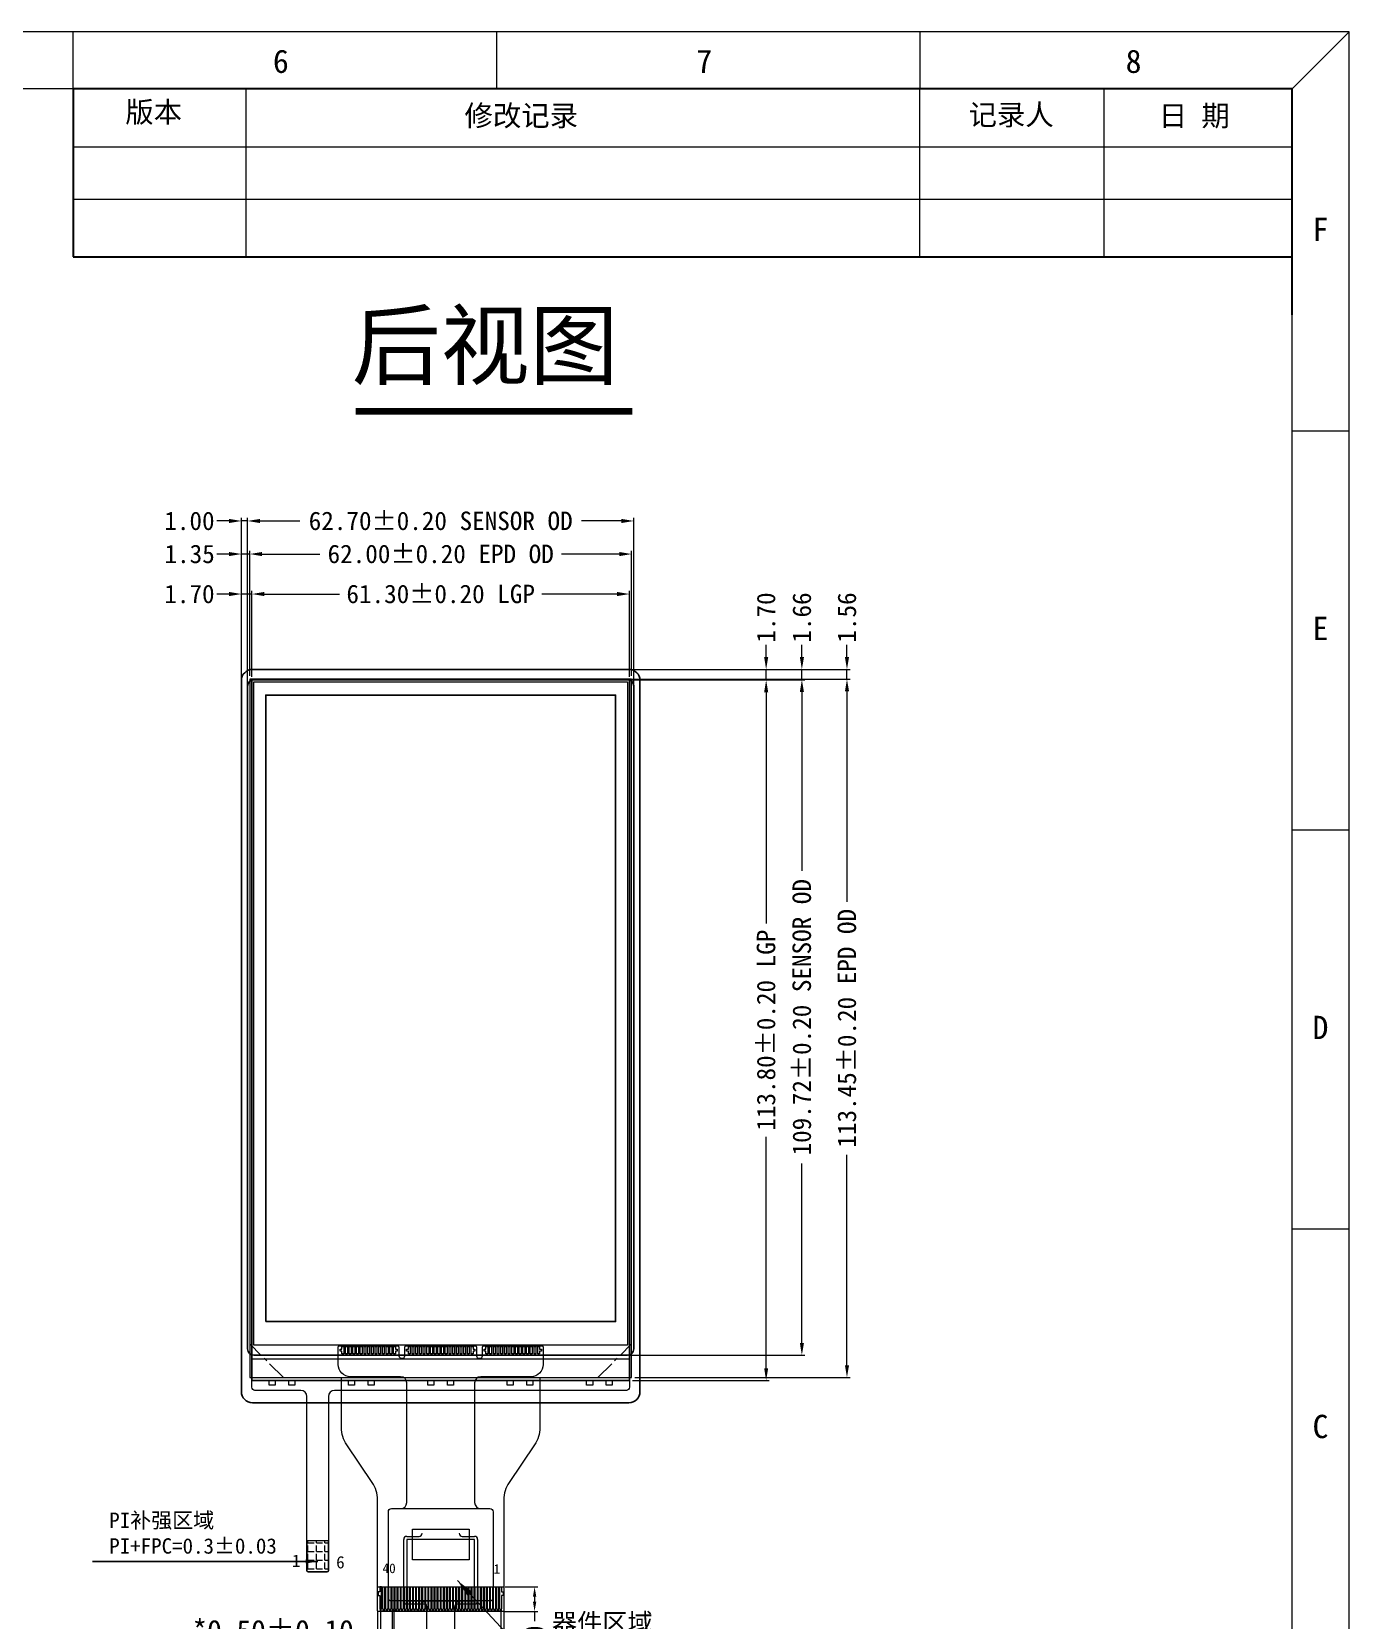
# Model space of a CAD drawing. Header units: millimetres. Extents: x -446 to 696, y -2213 to -1783.
# Drawn here: x 481.7 to 695.6, y -2040.8 to -1782.8 of the extents above; entities that cross this region are included whole.
import ezdxf
from ezdxf.enums import TextEntityAlignment as Align

# ---------------------------------------------------------------- set-up
doc = ezdxf.new("R2010")
doc.units = ezdxf.units.MM
doc.header["$LTSCALE"] = 0.1
doc.linetypes.add('CENTER', pattern=[50.8, 31.75, -6.35, 6.35, -6.35])
doc.layers.get('Defpoints').update_dxf_attribs({"lineweight": 0})
for name, color, linetype, lineweight in [('1', 7, 'Continuous', 9), ('DIM', 3, 'Continuous', 0), ('FPC', 11, 'Continuous', 0), ('LCD-TFT', 7, 'Continuous', 0), ('OCA', 206, 'Continuous', 5), ('Sundenal', 4, 'Continuous', 20), ('TP FPC', 33, 'Continuous', 9), ('文字', 2, 'Continuous', 20)]:
    doc.layers.add(name, color=color, linetype=linetype, lineweight=lineweight)
for name, color, linetype in [('COVERLENS', 6, 'Continuous'), ('LGP', 4, 'Continuous'), ('SENSOR', 3, 'Continuous')]:
    doc.layers.add(name, color=color, linetype=linetype)
doc.styles.add('ROMANS', font='', dxfattribs={"height": 3})
doc.styles.get("Standard").update_dxf_attribs({"font": '', "height": 3.5})
doc.styles.add('宋体', font='')
doc.styles.get('ROMANS').set_extended_font_data('SimSun')
doc.styles.get('Standard').set_extended_font_data('SimSun')
doc.styles.get('宋体').set_extended_font_data('SimSun')
doc.dimstyles.new('ISO-25', dxfattribs={"dimtxt": 3, "dimasz": 1.5, "dimexe": 0.5, "dimexo": 0.2, "dimgap": 0.2, "dimtad": 0, "dimzin": 9, "dimdsep": 46, "dimtxsty": 'ROMANS', "dimcen": 1, "dimclrd": 4, "dimclre": 4, "dimclrt": 4, "dimazin": 0, "dimtfac": 1, "dimtmove": 0, "dimatfit": 3, "dimfxl": 1, "dimtzin": 0, "dimarcsym": 0})
doc.dimstyles.new('ISO-25$0', dxfattribs={"dimtxt": 3, "dimasz": 1.5, "dimexe": 0.5, "dimexo": 0.2, "dimgap": 0.2, "dimtad": 0, "dimzin": 1, "dimdsep": 46, "dimtxsty": 'ROMANS', "dimcen": 1, "dimclrd": 4, "dimclre": 4, "dimclrt": 4, "dimazin": 0, "dimtp": 1.2, "dimtm": 1.2, "dimtfac": 1, "dimtmove": 0, "dimatfit": 3, "dimfxl": 1, "dimtolj": 1, "dimtzin": 0, "dimlwd": 9, "dimlwe": 15, "dimarcsym": 0})
doc.dimstyles.new('Sundenal', dxfattribs={"dimtxt": 3.5, "dimasz": 2, "dimexe": 1.5, "dimexo": 0.5, "dimtad": 1, "dimdsep": 46, "dimtxsty": '宋体', "dimcen": 2.5, "dimadec": 0, "dimazin": 0, "dimtm": 1e-09, "dimtfac": 1, "dimtmove": 0, "dimatfit": 3, "dimfxl": 1, "dimarcsym": 0})

# ---------------------------------------------------------------- blocks, each defined once
blk = doc.blocks.new('*D45')
at = {"layer": 'Defpoints', "color": 0}
for p in [(817.89, -2242.63), (838.39, -2242.63), (838.39, -2260.57)]:
    blk.add_point(p, dxfattribs=at)
at = {"layer": 'DIM', "color": 4, "lineweight": -2}
for p, q in [((817.89, -2242.83), (817.89, -2261.07)), ((838.39, -2242.83), (838.39, -2261.07)), ((817.89, -2260.57), (816.29, -2260.57)), ((836.79, -2260.57), (819.49, -2260.57))]:
    blk.add_line(p, q, dxfattribs=at)
at = {"layer": 'DIM', "color": 4}
for points in [[(819.49, -2260.3), (819.49, -2260.84), (817.89, -2260.57)], [(836.79, -2260.3), (836.79, -2260.84), (838.39, -2260.57)]]:
    blk.add_solid(points, dxfattribs=at)
at = {"layer": 'DIM', "color": 4, "lineweight": 0, "insert": (801.29, -2260.57), "char_height": 3.5, "attachment_point": 5, "style": 'ROMANS'}
blk.add_mtext('*20.50%%P0.10', dxfattribs=at)
blk = doc.blocks.new('*D46')
at = {"layer": 'Defpoints', "color": 0}
for p in [(820.24, -2242.33), (820.54, -2242.33), (820.54, -2250.84)]:
    blk.add_point(p, dxfattribs=at)
at = {"layer": 'DIM', "color": 4, "lineweight": -2}
for p, q in [((820.24, -2242.53), (820.24, -2251.34)), ((820.54, -2242.53), (820.54, -2251.34)), ((818.64, -2250.84), (817.04, -2250.84)), ((820.54, -2250.84), (820.24, -2250.84)), ((822.14, -2250.84), (823.74, -2250.84))]:
    blk.add_line(p, q, dxfattribs=at)
at = {"layer": 'DIM', "color": 4}
for points in [[(818.64, -2250.58), (818.64, -2251.11), (820.24, -2250.84)], [(822.14, -2250.58), (822.14, -2251.11), (820.54, -2250.84)]]:
    blk.add_solid(points, dxfattribs=at)
at = {"layer": 'DIM', "color": 4, "lineweight": 0, "insert": (802, -2250.84), "char_height": 3.5, "attachment_point": 5, "style": 'ROMANS'}
blk.add_mtext('W=0.30%%P0.03', dxfattribs=at)
blk = doc.blocks.new('*D47')
at = {"layer": 'Defpoints', "color": 0}
for p in [(817.89, -2242.63), (818.39, -2242.73), (817.89, -2245.98)]:
    blk.add_point(p, dxfattribs=at)
at = {"layer": 'DIM', "color": 4, "lineweight": -2}
for p, q in [((817.89, -2242.83), (817.89, -2246.48)), ((818.39, -2242.93), (818.39, -2246.48)), ((816.29, -2245.98), (814.69, -2245.98)), ((818.39, -2245.98), (817.89, -2245.98)), ((819.99, -2245.98), (821.59, -2245.98))]:
    blk.add_line(p, q, dxfattribs=at)
at = {"layer": 'DIM', "color": 4}
for points in [[(816.29, -2245.72), (816.29, -2246.25), (817.89, -2245.98)], [(819.99, -2245.72), (819.99, -2246.25), (818.39, -2245.98)]]:
    blk.add_solid(points, dxfattribs=at)
at = {"layer": 'DIM', "color": 4, "lineweight": 0, "insert": (800.94, -2245.98), "char_height": 3.5, "attachment_point": 5, "style": 'ROMANS'}
blk.add_mtext('*0.50%%P0.10', dxfattribs=at)
blk = doc.blocks.new('*D48')
at = {"layer": 'Defpoints', "color": 0}
for p in [(818.39, -2242.73), (837.89, -2242.73), (837.89, -2255.82)]:
    blk.add_point(p, dxfattribs=at)
at = {"layer": 'DIM', "color": 4, "lineweight": -2}
for p, q in [((818.39, -2242.93), (818.39, -2256.32)), ((837.89, -2242.93), (837.89, -2256.32)), ((818.39, -2255.82), (816.79, -2255.82)), ((836.29, -2255.82), (819.99, -2255.82))]:
    blk.add_line(p, q, dxfattribs=at)
at = {"layer": 'DIM', "color": 4}
for points in [[(819.99, -2255.56), (819.99, -2256.09), (818.39, -2255.82)], [(836.29, -2255.56), (836.29, -2256.09), (837.89, -2255.82)]]:
    blk.add_solid(points, dxfattribs=at)
at = {"layer": 'DIM', "color": 4, "lineweight": 0, "insert": (790.53, -2255.82), "char_height": 3.5, "attachment_point": 5, "style": 'ROMANS'}
blk.add_mtext('P0.50*39=*19.50%%P0.05', dxfattribs=at)
blk = doc.blocks.new('*D49')
at = {"layer": 'Defpoints', "color": 0}
for p in [(838.39, -2238.83), (838.19, -2242.83), (843.39, -2242.83)]:
    blk.add_point(p, dxfattribs=at)
at = {"layer": 'DIM', "color": 4, "lineweight": -2}
for p, q in [((838.59, -2238.83), (843.89, -2238.83)), ((843.39, -2240.43), (843.39, -2241.23)), ((838.39, -2242.83), (843.89, -2242.83)), ((843.39, -2242.83), (843.39, -2244.43))]:
    blk.add_line(p, q, dxfattribs=at)
at = {"layer": 'DIM', "color": 4}
for points in [[(843.12, -2240.43), (843.66, -2240.43), (843.39, -2238.83)], [(843.12, -2241.23), (843.66, -2241.23), (843.39, -2242.83)]]:
    blk.add_solid(points, dxfattribs=at)
at = {"layer": 'DIM', "color": 4, "lineweight": 0, "insert": (843.39, -2258.18), "char_height": 3.5, "attachment_point": 5, "rotation": 90, "style": 'ROMANS'}
blk.add_mtext('*4.00%%P0.30', dxfattribs=at)
blk = doc.blocks.new('*D57')
at = {"layer": 'Defpoints', "color": 0}
for p in [(579.12, -1867.62), (517.12, -1887.93), (579.12, -1887.93)]:
    blk.add_point(p, dxfattribs=at)
at = {"layer": 'DIM', "color": 4, "lineweight": 15}
for p, q in [((517.12, -1887.43), (517.12, -1867.12)), ((579.12, -1887.43), (579.12, -1867.12))]:
    blk.add_line(p, q, dxfattribs=at)
at = {"layer": 'DIM', "color": 4, "lineweight": 9}
for p, q in [((519.12, -1867.62), (528.49, -1867.62)), ((577.12, -1867.62), (567.75, -1867.62))]:
    blk.add_line(p, q, dxfattribs=at)
at = {"layer": 'DIM', "color": 4}
for points in [[(519.12, -1867.29), (519.12, -1867.96), (517.12, -1867.62)], [(577.12, -1867.29), (577.12, -1867.96), (579.12, -1867.62)]]:
    blk.add_solid(points, dxfattribs=at)
at = {"layer": 'DIM', "color": 4, "insert": (548.12, -1867.62), "char_height": 3, "attachment_point": 5, "style": 'ROMANS'}
blk.add_mtext('\\A1;62.00±0.20{\\C256; }EPD OD', dxfattribs=at)
blk = doc.blocks.new('*D58')
at = {"layer": 'Defpoints', "color": 0}
for p in [(579.47, -1862.25), (516.77, -1889.65), (579.47, -1889.18)]:
    blk.add_point(p, dxfattribs=at)
at = {"layer": 'DIM', "color": 4, "lineweight": 15}
for p, q in [((516.77, -1889.15), (516.77, -1861.75)), ((579.47, -1888.68), (579.47, -1861.75))]:
    blk.add_line(p, q, dxfattribs=at)
at = {"layer": 'DIM', "color": 4, "lineweight": 9}
for p, q in [((518.77, -1862.25), (525.27, -1862.25)), ((577.47, -1862.25), (570.97, -1862.25))]:
    blk.add_line(p, q, dxfattribs=at)
at = {"layer": 'DIM', "color": 4}
for points in [[(518.77, -1861.92), (518.77, -1862.59), (516.77, -1862.25)], [(577.47, -1861.92), (577.47, -1862.59), (579.47, -1862.25)]]:
    blk.add_solid(points, dxfattribs=at)
at = {"layer": 'DIM', "color": 4, "insert": (548.12, -1862.25), "char_height": 3, "attachment_point": 5, "style": 'ROMANS'}
blk.add_mtext('\\A1;62.70±0.20{\\C256; }SENSOR OD', dxfattribs=at)
blk = doc.blocks.new('*D59')
at = {"layer": 'Defpoints', "color": 0}
for p in [(578.77, -1874.12), (517.47, -1888.07), (578.77, -1888.07)]:
    blk.add_point(p, dxfattribs=at)
at = {"layer": 'DIM', "color": 4, "lineweight": 15}
for p, q in [((517.47, -1887.57), (517.47, -1873.62)), ((578.77, -1887.57), (578.77, -1873.62))]:
    blk.add_line(p, q, dxfattribs=at)
at = {"layer": 'DIM', "color": 4, "lineweight": 9}
for p, q in [((519.47, -1874.12), (531.71, -1874.12)), ((576.77, -1874.12), (564.52, -1874.12))]:
    blk.add_line(p, q, dxfattribs=at)
at = {"layer": 'DIM', "color": 4}
for points in [[(519.47, -1873.78), (519.47, -1874.45), (517.47, -1874.12)], [(576.77, -1873.78), (576.77, -1874.45), (578.77, -1874.12)]]:
    blk.add_solid(points, dxfattribs=at)
at = {"layer": 'DIM', "color": 4, "insert": (548.12, -1874.12), "char_height": 3, "attachment_point": 5, "style": 'ROMANS'}
blk.add_mtext('\\A1;61.30±0.20 LGP', dxfattribs=at)
blk = doc.blocks.new('*D60')
at = {"layer": 'Defpoints', "color": 0}
for p in [(578.77, -1888.07), (578.77, -2001.86), (600.96, -2001.86)]:
    blk.add_point(p, dxfattribs=at)
at = {"layer": 'DIM', "color": 4, "lineweight": 15}
for p, q in [((579.27, -1888.07), (601.46, -1888.07)), ((579.27, -2001.86), (601.46, -2001.86))]:
    blk.add_line(p, q, dxfattribs=at)
at = {"layer": 'DIM', "color": 4, "lineweight": 9}
for p, q in [((600.96, -1890.07), (600.96, -1927.63)), ((600.96, -1999.86), (600.96, -1962.3))]:
    blk.add_line(p, q, dxfattribs=at)
at = {"layer": 'DIM', "color": 4}
for points in [[(600.63, -1890.07), (601.29, -1890.07), (600.96, -1888.07)], [(600.63, -1999.86), (601.29, -1999.86), (600.96, -2001.86)]]:
    blk.add_solid(points, dxfattribs=at)
at = {"layer": 'DIM', "color": 4, "insert": (600.96, -1944.96), "char_height": 3, "attachment_point": 5, "rotation": 90, "style": 'ROMANS'}
blk.add_mtext('\\A1;113.80±0.20 LGP', dxfattribs=at)
blk = doc.blocks.new('*D61')
at = {"layer": 'Defpoints', "color": 0}
for p in [(578.68, -1887.93), (614.08, -1887.93), (579.12, -2001.38)]:
    blk.add_point(p, dxfattribs=at)
at = {"layer": 'DIM', "color": 4, "lineweight": 15}
for p, q in [((579.18, -1887.93), (614.58, -1887.93)), ((579.62, -2001.38), (614.58, -2001.38))]:
    blk.add_line(p, q, dxfattribs=at)
at = {"layer": 'DIM', "color": 4, "lineweight": 9}
for p, q in [((614.08, -1889.93), (614.08, -1924.09)), ((614.08, -1999.38), (614.08, -1965.21))]:
    blk.add_line(p, q, dxfattribs=at)
at = {"layer": 'DIM', "color": 4}
for points in [[(613.75, -1889.93), (614.42, -1889.93), (614.08, -1887.93)], [(613.75, -1999.38), (614.42, -1999.38), (614.08, -2001.38)]]:
    blk.add_solid(points, dxfattribs=at)
at = {"layer": 'DIM', "color": 4, "insert": (614.08, -1944.65), "char_height": 3, "attachment_point": 5, "rotation": 90, "style": 'ROMANS'}
blk.add_mtext('\\A1;113.45±0.20{\\C256; }EPD OD', dxfattribs=at)
blk = doc.blocks.new('*D62')
at = {"layer": 'Defpoints', "color": 0}
for p in [(578.27, -1888.03), (578.1, -1997.75), (606.76, -1997.75)]:
    blk.add_point(p, dxfattribs=at)
at = {"layer": 'DIM', "color": 4, "lineweight": 15}
for p, q in [((578.77, -1888.03), (607.26, -1888.03)), ((578.6, -1997.75), (607.26, -1997.75))]:
    blk.add_line(p, q, dxfattribs=at)
at = {"layer": 'DIM', "color": 4, "lineweight": 9}
for p, q in [((606.76, -1890.03), (606.76, -1919.08)), ((606.76, -1995.75), (606.76, -1966.64))]:
    blk.add_line(p, q, dxfattribs=at)
at = {"layer": 'DIM', "color": 4}
for points in [[(606.43, -1890.03), (607.1, -1890.03), (606.76, -1888.03)], [(606.43, -1995.75), (607.1, -1995.75), (606.76, -1997.75)]]:
    blk.add_solid(points, dxfattribs=at)
at = {"layer": 'DIM', "color": 4, "insert": (606.76, -1942.86), "char_height": 3, "attachment_point": 5, "rotation": 90, "style": 'ROMANS'}
blk.add_mtext('\\A1;109.72±0.20{\\C256; }SENSOR OD', dxfattribs=at)
blk = doc.blocks.new('*D63')
at = {"layer": 'Defpoints', "color": 0}
for p in [(515.77, -1874.12), (517.47, -1888.07), (515.77, -1889.08)]:
    blk.add_point(p, dxfattribs=at)
at = {"layer": 'DIM', "color": 4, "lineweight": 9}
for p, q in [((513.77, -1874.12), (511.77, -1874.12)), ((517.47, -1874.12), (515.77, -1874.12)), ((519.47, -1874.12), (521.47, -1874.12))]:
    blk.add_line(p, q, dxfattribs=at)
at = {"layer": 'DIM', "color": 4, "lineweight": 15}
for p, q in [((515.77, -1888.58), (515.77, -1873.62)), ((517.47, -1887.57), (517.47, -1873.62))]:
    blk.add_line(p, q, dxfattribs=at)
at = {"layer": 'DIM', "color": 4}
for points in [[(513.77, -1873.78), (513.77, -1874.45), (515.77, -1874.12)], [(519.47, -1873.78), (519.47, -1874.45), (517.47, -1874.12)]]:
    blk.add_solid(points, dxfattribs=at)
at = {"layer": 'DIM', "color": 4, "insert": (507.33, -1874.12), "char_height": 3, "attachment_point": 5, "style": 'ROMANS'}
blk.add_mtext('\\A1;1.70', dxfattribs=at)
blk = doc.blocks.new('*D64')
at = {"layer": 'Defpoints', "color": 0}
for p in [(515.77, -1867.62), (515.77, -1888.58), (517.12, -1887.93)]:
    blk.add_point(p, dxfattribs=at)
at = {"layer": 'DIM', "color": 4, "lineweight": 9}
for p, q in [((513.77, -1867.62), (511.77, -1867.62)), ((517.12, -1867.62), (515.77, -1867.62)), ((519.12, -1867.62), (521.12, -1867.62))]:
    blk.add_line(p, q, dxfattribs=at)
at = {"layer": 'DIM', "color": 4, "lineweight": 15}
for p, q in [((515.77, -1888.08), (515.77, -1867.12)), ((517.12, -1887.43), (517.12, -1867.12))]:
    blk.add_line(p, q, dxfattribs=at)
at = {"layer": 'DIM', "color": 4}
for points in [[(513.77, -1867.29), (513.77, -1867.96), (515.77, -1867.62)], [(519.12, -1867.29), (519.12, -1867.96), (517.12, -1867.62)]]:
    blk.add_solid(points, dxfattribs=at)
at = {"layer": 'DIM', "color": 4, "insert": (507.36, -1867.62), "char_height": 3, "attachment_point": 5, "style": 'ROMANS'}
blk.add_mtext('\\A1;1.35', dxfattribs=at)
blk = doc.blocks.new('*D65')
at = {"layer": 'Defpoints', "color": 0}
for p in [(515.77, -1862.25), (515.77, -1889.48), (516.77, -1889.48)]:
    blk.add_point(p, dxfattribs=at)
at = {"layer": 'DIM', "color": 4, "lineweight": 9}
for p, q in [((513.77, -1862.25), (511.77, -1862.25)), ((516.77, -1862.25), (515.77, -1862.25)), ((518.77, -1862.25), (520.77, -1862.25))]:
    blk.add_line(p, q, dxfattribs=at)
at = {"layer": 'DIM', "color": 4, "lineweight": 15}
for p, q in [((515.77, -1888.98), (515.77, -1861.75)), ((516.77, -1888.98), (516.77, -1861.75))]:
    blk.add_line(p, q, dxfattribs=at)
at = {"layer": 'DIM', "color": 4}
for points in [[(513.77, -1861.92), (513.77, -1862.59), (515.77, -1862.25)], [(518.77, -1861.92), (518.77, -1862.59), (516.77, -1862.25)]]:
    blk.add_solid(points, dxfattribs=at)
at = {"layer": 'DIM', "color": 4, "insert": (507.33, -1862.25), "char_height": 3, "attachment_point": 5, "style": 'ROMANS'}
blk.add_mtext('\\A1;1.00', dxfattribs=at)
blk = doc.blocks.new('*D66')
at = {"layer": 'Defpoints', "color": 0}
for p in [(577.33, -1886.37), (578.77, -1888.07), (600.96, -1886.37)]:
    blk.add_point(p, dxfattribs=at)
at = {"layer": 'DIM', "color": 4, "lineweight": 9}
for p, q in [((600.96, -1884.37), (600.96, -1882.37)), ((600.96, -1888.07), (600.96, -1886.37)), ((600.96, -1890.07), (600.96, -1892.07))]:
    blk.add_line(p, q, dxfattribs=at)
at = {"layer": 'DIM', "color": 4, "lineweight": 15}
for p, q in [((577.83, -1886.37), (601.46, -1886.37)), ((579.27, -1888.07), (601.46, -1888.07))]:
    blk.add_line(p, q, dxfattribs=at)
at = {"layer": 'DIM', "color": 4}
for points in [[(600.63, -1884.37), (601.29, -1884.37), (600.96, -1886.37)], [(600.63, -1890.07), (601.29, -1890.07), (600.96, -1888.07)]]:
    blk.add_solid(points, dxfattribs=at)
at = {"layer": 'DIM', "color": 4, "insert": (600.96, -1877.93), "char_height": 3, "attachment_point": 5, "rotation": 90, "style": 'ROMANS'}
blk.add_mtext('\\A1;1.70', dxfattribs=at)
blk = doc.blocks.new('*D67')
at = {"layer": 'Defpoints', "color": 0}
for p in [(578.1, -1886.37), (578.27, -1888.03), (606.76, -1886.37)]:
    blk.add_point(p, dxfattribs=at)
at = {"layer": 'DIM', "color": 4, "lineweight": 9}
for p, q in [((606.76, -1884.37), (606.76, -1882.37)), ((606.76, -1888.03), (606.76, -1886.37)), ((606.76, -1890.03), (606.76, -1892.03))]:
    blk.add_line(p, q, dxfattribs=at)
at = {"layer": 'DIM', "color": 4, "lineweight": 15}
for p, q in [((578.6, -1886.37), (607.26, -1886.37)), ((578.77, -1888.03), (607.26, -1888.03))]:
    blk.add_line(p, q, dxfattribs=at)
at = {"layer": 'DIM', "color": 4}
for points in [[(606.43, -1884.37), (607.1, -1884.37), (606.76, -1886.37)], [(606.43, -1890.03), (607.1, -1890.03), (606.76, -1888.03)]]:
    blk.add_solid(points, dxfattribs=at)
at = {"layer": 'DIM', "color": 4, "insert": (606.76, -1877.93), "char_height": 3, "attachment_point": 5, "rotation": 90, "style": 'ROMANS'}
blk.add_mtext('\\A1;1.66', dxfattribs=at)
blk = doc.blocks.new('*D68')
at = {"layer": 'Defpoints', "color": 0}
for p in [(578.21, -1886.37), (578.21, -1887.93), (614.08, -1886.37)]:
    blk.add_point(p, dxfattribs=at)
at = {"layer": 'DIM', "color": 4, "lineweight": 9}
for p, q in [((614.08, -1884.37), (614.08, -1882.37)), ((614.08, -1887.93), (614.08, -1886.37)), ((614.08, -1889.93), (614.08, -1891.93))]:
    blk.add_line(p, q, dxfattribs=at)
at = {"layer": 'DIM', "color": 4, "lineweight": 15}
for p, q in [((578.71, -1886.37), (614.58, -1886.37)), ((578.71, -1887.93), (614.58, -1887.93))]:
    blk.add_line(p, q, dxfattribs=at)
at = {"layer": 'DIM', "color": 4}
for points in [[(613.75, -1884.37), (614.42, -1884.37), (614.08, -1886.37)], [(613.75, -1889.93), (614.42, -1889.93), (614.08, -1887.93)]]:
    blk.add_solid(points, dxfattribs=at)
at = {"layer": 'DIM', "color": 4, "insert": (614.08, -1877.93), "char_height": 3, "attachment_point": 5, "rotation": 90, "style": 'ROMANS'}
blk.add_mtext('\\A1;1.56', dxfattribs=at)
blk = doc.blocks.new('2')
at = {"layer": 'FPC', "linetype": 'Continuous', "lineweight": 0}
blk.add_lwpolyline([(844.247, -2204.829), (844.247, -2212.968, -0.1499043), (843.388, -2215.771), (839.252, -2221.879, 0.1499043), (838.392, -2224.682), (838.392, -2242.629, -0.4142136), (838.192, -2242.829), (818.092, -2242.829, -0.4142136), (817.892, -2242.629), (817.892, -2224.682, 0.1499043), (817.033, -2221.879), (812.897, -2215.771, -0.1499043), (812.037, -2212.968), (812.037, -2204.829)], format="xyb", dxfattribs=at)
at = {"layer": 'FPC', "lineweight": 0}
blk.add_lwpolyline([(817.892, -2238.829), (838.392, -2238.829)], dxfattribs=at)
at = {"layer": 'FPC', "flags": 128}
for points in [[(817.992, -2239.629), (817.992, -2240.229), (818.242, -2240.229), (818.242, -2242.329), (818.317, -2242.529), (818.317, -2242.729), (818.467, -2242.729), (818.467, -2242.529), (818.542, -2242.329), (818.542, -2238.829), (818.242, -2238.829), (818.242, -2239.629)], [(819.042, -2242.329), (818.967, -2242.529), (818.967, -2242.729), (818.817, -2242.729), (818.817, -2242.529), (818.742, -2242.329), (818.742, -2238.829), (819.042, -2238.829)], [(819.542, -2242.329), (819.467, -2242.529), (819.467, -2242.729), (819.317, -2242.729), (819.317, -2242.529), (819.242, -2242.329), (819.242, -2238.829), (819.542, -2238.829)], [(820.042, -2242.329), (819.967, -2242.529), (819.967, -2242.729), (819.817, -2242.729), (819.817, -2242.529), (819.742, -2242.329), (819.742, -2238.829), (820.042, -2238.829)], [(820.542, -2242.329), (820.467, -2242.529), (820.467, -2242.729), (820.317, -2242.729), (820.317, -2242.529), (820.242, -2242.329), (820.242, -2238.829), (820.542, -2238.829)], [(821.042, -2242.329), (820.967, -2242.529), (820.967, -2242.729), (820.817, -2242.729), (820.817, -2242.529), (820.742, -2242.329), (820.742, -2238.829), (821.042, -2238.829)], [(821.542, -2242.329), (821.467, -2242.529), (821.467, -2242.729), (821.317, -2242.729), (821.317, -2242.529), (821.242, -2242.329), (821.242, -2238.829), (821.542, -2238.829)], [(822.042, -2242.329), (821.967, -2242.529), (821.967, -2242.729), (821.817, -2242.729), (821.817, -2242.529), (821.742, -2242.329), (821.742, -2238.829), (822.042, -2238.829)], [(822.542, -2242.329), (822.467, -2242.529), (822.467, -2242.729), (822.317, -2242.729), (822.317, -2242.529), (822.242, -2242.329), (822.242, -2238.829), (822.542, -2238.829)], [(823.042, -2242.329), (822.967, -2242.529), (822.967, -2242.729), (822.817, -2242.729), (822.817, -2242.529), (822.742, -2242.329), (822.742, -2238.829), (823.042, -2238.829)], [(823.542, -2242.329), (823.467, -2242.529), (823.467, -2242.729), (823.317, -2242.729), (823.317, -2242.529), (823.242, -2242.329), (823.242, -2238.829), (823.542, -2238.829)], [(824.042, -2242.329), (823.967, -2242.529), (823.967, -2242.729), (823.817, -2242.729), (823.817, -2242.529), (823.742, -2242.329), (823.742, -2238.829), (824.042, -2238.829)], [(824.542, -2242.329), (824.467, -2242.529), (824.467, -2242.729), (824.317, -2242.729), (824.317, -2242.529), (824.242, -2242.329), (824.242, -2238.829), (824.542, -2238.829)], [(825.042, -2242.329), (824.967, -2242.529), (824.967, -2242.729), (824.817, -2242.729), (824.817, -2242.529), (824.742, -2242.329), (824.742, -2238.829), (825.042, -2238.829)], [(825.542, -2242.329), (825.467, -2242.529), (825.467, -2242.729), (825.317, -2242.729), (825.317, -2242.529), (825.242, -2242.329), (825.242, -2238.829), (825.542, -2238.829)], [(826.042, -2242.329), (825.967, -2242.529), (825.967, -2242.729), (825.817, -2242.729), (825.817, -2242.529), (825.742, -2242.329), (825.742, -2238.829), (826.042, -2238.829)], [(826.542, -2242.329), (826.467, -2242.529), (826.467, -2242.729), (826.317, -2242.729), (826.317, -2242.529), (826.242, -2242.329), (826.242, -2238.829), (826.542, -2238.829)], [(827.042, -2242.329), (826.967, -2242.529), (826.967, -2242.729), (826.817, -2242.729), (826.817, -2242.529), (826.742, -2242.329), (826.742, -2238.829), (827.042, -2238.829)], [(827.542, -2242.329), (827.467, -2242.529), (827.467, -2242.729), (827.317, -2242.729), (827.317, -2242.529), (827.242, -2242.329), (827.242, -2238.829), (827.542, -2238.829)], [(828.042, -2242.329), (827.967, -2242.529), (827.967, -2242.729), (827.817, -2242.729), (827.817, -2242.529), (827.742, -2242.329), (827.742, -2238.829), (828.042, -2238.829)], [(828.542, -2242.329), (828.467, -2242.529), (828.467, -2242.729), (828.317, -2242.729), (828.317, -2242.529), (828.242, -2242.329), (828.242, -2238.829), (828.542, -2238.829)], [(829.042, -2242.329), (828.967, -2242.529), (828.967, -2242.729), (828.817, -2242.729), (828.817, -2242.529), (828.742, -2242.329), (828.742, -2238.829), (829.042, -2238.829)], [(829.542, -2242.329), (829.467, -2242.529), (829.467, -2242.729), (829.317, -2242.729), (829.317, -2242.529), (829.242, -2242.329), (829.242, -2238.829), (829.542, -2238.829)], [(830.042, -2242.329), (829.967, -2242.529), (829.967, -2242.729), (829.817, -2242.729), (829.817, -2242.529), (829.742, -2242.329), (829.742, -2238.829), (830.042, -2238.829)], [(830.542, -2242.329), (830.467, -2242.529), (830.467, -2242.729), (830.317, -2242.729), (830.317, -2242.529), (830.242, -2242.329), (830.242, -2238.829), (830.542, -2238.829)], [(831.042, -2242.329), (830.967, -2242.529), (830.967, -2242.729), (830.817, -2242.729), (830.817, -2242.529), (830.742, -2242.329), (830.742, -2238.829), (831.042, -2238.829)], [(831.542, -2242.329), (831.467, -2242.529), (831.467, -2242.729), (831.317, -2242.729), (831.317, -2242.529), (831.242, -2242.329), (831.242, -2238.829), (831.542, -2238.829)], [(832.042, -2242.329), (831.967, -2242.529), (831.967, -2242.729), (831.817, -2242.729), (831.817, -2242.529), (831.742, -2242.329), (831.742, -2238.829), (832.042, -2238.829)], [(832.542, -2242.329), (832.467, -2242.529), (832.467, -2242.729), (832.317, -2242.729), (832.317, -2242.529), (832.242, -2242.329), (832.242, -2238.829), (832.542, -2238.829)], [(833.042, -2242.329), (832.967, -2242.529), (832.967, -2242.729), (832.817, -2242.729), (832.817, -2242.529), (832.742, -2242.329), (832.742, -2238.829), (833.042, -2238.829)], [(833.542, -2242.329), (833.467, -2242.529), (833.467, -2242.729), (833.317, -2242.729), (833.317, -2242.529), (833.242, -2242.329), (833.242, -2238.829), (833.542, -2238.829)], [(834.042, -2242.329), (833.967, -2242.529), (833.967, -2242.729), (833.817, -2242.729), (833.817, -2242.529), (833.742, -2242.329), (833.742, -2238.829), (834.042, -2238.829)], [(834.542, -2242.329), (834.467, -2242.529), (834.467, -2242.729), (834.317, -2242.729), (834.317, -2242.529), (834.242, -2242.329), (834.242, -2238.829), (834.542, -2238.829)], [(835.042, -2242.329), (834.967, -2242.529), (834.967, -2242.729), (834.817, -2242.729), (834.817, -2242.529), (834.742, -2242.329), (834.742, -2238.829), (835.042, -2238.829)], [(835.542, -2242.329), (835.467, -2242.529), (835.467, -2242.729), (835.317, -2242.729), (835.317, -2242.529), (835.242, -2242.329), (835.242, -2238.829), (835.542, -2238.829)], [(836.042, -2242.329), (835.967, -2242.529), (835.967, -2242.729), (835.817, -2242.729), (835.817, -2242.529), (835.742, -2242.329), (835.742, -2238.829), (836.042, -2238.829)], [(836.542, -2242.329), (836.467, -2242.529), (836.467, -2242.729), (836.317, -2242.729), (836.317, -2242.529), (836.242, -2242.329), (836.242, -2238.829), (836.542, -2238.829)], [(837.042, -2242.329), (836.967, -2242.529), (836.967, -2242.729), (836.817, -2242.729), (836.817, -2242.529), (836.742, -2242.329), (836.742, -2238.829), (837.042, -2238.829)], [(837.542, -2242.329), (837.467, -2242.529), (837.467, -2242.729), (837.317, -2242.729), (837.317, -2242.529), (837.242, -2242.329), (837.242, -2238.829), (837.542, -2238.829)], [(838.292, -2239.629), (838.292, -2240.229), (838.042, -2240.229), (838.042, -2242.329), (837.967, -2242.529), (837.967, -2242.729), (837.817, -2242.729), (837.817, -2242.529), (837.742, -2242.329), (837.742, -2238.829), (838.042, -2238.829), (838.042, -2239.629)]]:
    blk.add_lwpolyline(points, close=True, dxfattribs=at)
at = {"layer": 'LCD-TFT', "linetype": 'CENTER', "lineweight": 0}
for p, q in [((802.614, -2204.829), (797.143, -2199.358)), ((853.671, -2204.829), (859.141, -2199.358))]:
    blk.add_line(p, q, dxfattribs=at)
at = {"layer": 'LCD-TFT'}
blk.add_lwpolyline([(797.143, -2091.383), (797.143, -2204.829), (859.141, -2204.829), (859.141, -2091.383)], close=True, dxfattribs=at)
at = {"layer": 'DIM', "color": 7, "linetype": 'Continuous', "lineweight": 0, "char_height": 1.56379, "width": 46.01847, "attachment_point": 1}
for s, insert in [('{\\fSimSun|b0|i0|c134|p0;40}', (818.71, -2235.04)), ('{\\fSimSun|b0|i0|c134|p0;1}', (836.733, -2235.146))]:
    blk.add_mtext(s, dxfattribs=dict(at, insert=insert))
at = {"layer": 'DIM', "lineweight": 0}
dim = blk.add_linear_dim(base=(843.389, -2242.829), p1=(838.392, -2238.829), p2=(838.192, -2242.829), angle=90, text='*<>%%P0.30', dimstyle='ISO-25$0', override={"dimtxt": 1.8, "dimasz": 1.6, "dimtp": 0, "dimtm": 0, "dimtolj": 0, "dimlwd": 65534, "dimlwe": 65534}, dxfattribs=at)
dim.commit()
dim.dimension.update_dxf_attribs({"geometry": '*D49', "text_midpoint": (843.389, -2258.179), "dimtype": 128})
for base, p1, p2, text, picture, middle in [((837.892, -2255.824), (818.392, -2242.729), (837.892, -2242.729), 'P0.50*39=*<>%%P0.05', '*D48', (790.528, -2255.824)), ((820.542, -2250.843), (820.242, -2242.329), (820.542, -2242.329), 'W=<>%%P0.03', '*D46', (802.002, -2250.843)), ((838.392, -2260.571), (817.892, -2242.629), (838.392, -2242.629), '*<>%%P0.10', '*D45', (801.291, -2260.571)), ((817.892, -2245.983), (818.392, -2242.729), (817.892, -2242.629), '*<>%%P0.10', '*D47', (800.942, -2245.983))]:
    dim = blk.add_linear_dim(base=base, p1=p1, p2=p2, text=text, dimstyle='ISO-25$0', override={"dimtxt": 1.8, "dimasz": 1.6, "dimtp": 0, "dimtm": 0, "dimtolj": 0, "dimlwd": 65534, "dimlwe": 65534}, dxfattribs=at)
    dim.commit()
    dim.dimension.update_dxf_attribs({"geometry": picture, "text_midpoint": middle, "dimtype": 128})

msp = doc.modelspace()

# ---------------------------------------------------------------- hatches: boundary and pattern name
at = {"layer": 'FPC', "ltscale": 0.2}
h = msp.add_hatch(dxfattribs=at)
h.set_pattern_fill('ANGLE', color=256, scale=0.2, style=0)
h.set_pattern_definition([(0, (-11408.0342, 2866.83), (0, 1.397), [1.016, -0.381]), (90, (-11408.0342, 2866.83), (-1.397, 9e-17), [1.016, -0.381])])
edge = h.paths.add_edge_path()
edge.add_line((526.6046, -2032.9323), (529.7046, -2032.9323))
edge.add_arc((529.7046, -2032.7323), 0.2, 270, 360)
edge.add_line((529.9046, -2032.7323), (529.9046, -2027.9323))
edge.add_line((529.9046, -2027.9323), (526.4046, -2027.9323))
edge.add_line((526.4046, -2027.9323), (526.4046, -2032.7323))
edge.add_arc((526.6046, -2032.7323), 0.2, 180, 270)

# ---------------------------------------------------------------- linework, layer by layer
at = {"layer": '1'}
msp.add_lwpolyline([(556.6193, -2023.178), (556.6193, -2037.178, -0.41421356), (556.1193, -2037.678), (540.1193, -2037.678, -0.41421356), (539.6193, -2037.178), (539.6193, -2023.178, -0.41421356), (540.1193, -2022.678), (556.1193, -2022.678, -0.41421356)], format="xyb", close=True, dxfattribs=at)
msp.add_lwpolyline([(543.5193, -2025.9897), (552.7193, -2025.9897), (552.7193, -2030.9897), (543.5193, -2030.9897)], close=True, dxfattribs=at)
at = {"layer": 'COVERLENS'}
msp.add_lwpolyline([(580.4693, -2003.666), (580.4693, -1888.166, 0.41421356), (578.6693, -1886.366), (517.5693, -1886.366, 0.41421356), (515.7693, -1888.166), (515.7693, -2003.666, 0.41421356), (517.5693, -2005.466), (578.6693, -2005.466, 0.41421356)], format="xyb", close=True, dxfattribs=at)
msp.add_lwpolyline([(519.7203, -1992.282), (576.5183, -1992.282), (576.5183, -1890.53), (519.7203, -1890.53)], close=True, dxfattribs=at)
at = {"layer": 'DIM', "lineweight": 30, "ltscale": 0.2, "const_width": 1.0577}
msp.add_lwpolyline([(534.3107, -1844.4545), (579.2386, -1844.4545)], dxfattribs=at)
at = {"layer": 'FPC', "ltscale": 0.2}
for p, q in [((542.1193, -2037.678), (542.1193, -2027.678)), ((542.6193, -2027.178), (544.6193, -2027.178)), ((551.6193, -2027.178), (553.6193, -2027.178)), ((554.1193, -2027.678), (554.1193, -2037.678)), ((545.3693, -2038.178), (542.6193, -2038.178)), ((553.6193, -2038.178), (550.8693, -2038.178))]:
    msp.add_line(p, q, dxfattribs=at)
for points in [[(530.9046, -2003.461, 0.41421356), (529.9046, -2004.461), (529.9046, -2032.7323, -0.41421356), (529.7046, -2032.9323), (526.6046, -2032.9323, -0.41421356), (526.4046, -2032.7323), (526.4046, -2004.461, 0.41421356), (525.4046, -2003.461), (517.9693, -2003.461, -0.41421356), (517.4693, -2002.961), (517.4693, -1998.361), (578.7693, -1998.361), (578.7693, -2002.961, -0.41421356), (578.2693, -2003.461)], [(526.6046, -2032.9323), (529.7046, -2032.9323, 0.41421356), (529.9046, -2032.7323), (529.9046, -2027.9323), (526.4046, -2027.9323), (526.4046, -2032.7323, 0.41421356)]]:
    msp.add_lwpolyline(points, format="xyb", close=True, dxfattribs=at)
for points in [[(521.2521, -2001.861), (521.2521, -2002.611), (520.2521, -2002.611), (520.2521, -2001.861), (521.2521, -2001.861)], [(524.4436, -2001.861), (524.4436, -2002.611), (523.4436, -2002.611), (523.4436, -2001.861), (524.4436, -2001.861)], [(534.1378, -2001.861), (534.1378, -2002.611), (533.1378, -2002.611), (533.1378, -2001.861), (534.1378, -2001.861)], [(537.3293, -2001.861), (537.3293, -2002.611), (536.3293, -2002.611), (536.3293, -2001.861), (537.3293, -2001.861)], [(547.0236, -2001.861), (547.0236, -2002.611), (546.0236, -2002.611), (546.0236, -2001.861), (547.0236, -2001.861)], [(550.215, -2001.861), (550.215, -2002.611), (549.215, -2002.611), (549.215, -2001.861), (550.215, -2001.861)], [(559.9093, -2001.861), (559.9093, -2002.611), (558.9093, -2002.611), (558.9093, -2001.861), (559.9093, -2001.861)], [(563.1007, -2001.861), (563.1007, -2002.611), (562.1007, -2002.611), (562.1007, -2001.861), (563.1007, -2001.861)], [(572.795, -2001.861), (572.795, -2002.611), (571.795, -2002.611), (571.795, -2001.861), (572.795, -2001.861)], [(575.9864, -2001.861), (575.9864, -2002.611), (574.9864, -2002.611), (574.9864, -2001.861), (575.9864, -2001.861)]]:
    msp.add_lwpolyline(points, dxfattribs=at)
msp.add_lwpolyline([(553.6193, -2027.678), (542.6193, -2027.678), (542.6193, -2037.678), (553.6193, -2037.678)], close=True, dxfattribs=at)
for centre, start, end in [((542.6193, -2027.678), 90, 180), ((544.6193, -2026.678), 270, 0), ((551.6193, -2026.678), 180, 270), ((553.6193, -2027.678), 0, 90), ((542.6193, -2037.678), 180, 270), ((545.3693, -2038.678), 0, 90), ((550.8693, -2038.678), 90, 180), ((553.6193, -2037.678), 270, 0)]:
    msp.add_arc(centre, 0.5, start, end, dxfattribs=at)
at = {"layer": 'LGP', "ltscale": 0.2}
msp.add_lwpolyline([(578.7693, -1888.066), (578.7693, -2001.861), (517.4693, -2001.861), (517.4693, -1888.066)], close=True, dxfattribs=at)
at = {"layer": 'OCA', "ltscale": 0.2}
msp.add_lwpolyline([(517.7693, -1888.366), (578.4693, -1888.366), (578.4693, -1996.116), (517.7693, -1996.116)], close=True, dxfattribs=at)
at = {"layer": 'SENSOR', "ltscale": 0.2}
msp.add_lwpolyline([(578.4683, -1888.026), (517.7703, -1888.026, 0.41421356), (516.7703, -1889.026), (516.7703, -1996.746, 0.41421356), (517.7703, -1997.746), (578.4683, -1997.746, 0.41421356), (579.4683, -1996.746), (579.4683, -1889.026, 0.41421356)], format="xyb", close=True, dxfattribs=at)
at = {"layer": 'Sundenal', "color": 4}
msp.add_line((488.4361, -1792.0482), (488.4361, -1782.7893), dxfattribs=at)
msp.add_lwpolyline([(144.6985, -2171.6641), (695.6236, -2171.6641), (695.6236, -1782.7893), (144.6985, -1782.7893)], close=True, dxfattribs=at)
for points in [[(557.1836, -1782.7893), (557.1836, -1792.0482)], [(625.9311, -1782.7893), (625.9311, -1792.0482)], [(686.3647, -1792.0482), (695.6236, -1782.7893)], [(686.3647, -1847.6018), (695.6236, -1847.6018)], [(686.3647, -1912.4142), (695.6236, -1912.4142)], [(686.3647, -1977.2267), (695.6236, -1977.2267)]]:
    msp.add_lwpolyline(points, dxfattribs=at)
at = {"layer": 'Sundenal', "ltscale": 0.2}
msp.add_lwpolyline([(686.3647, -1792.0482), (153.9575, -1792.0482), (153.9575, -2162.4052), (686.3647, -2162.4052)], close=True, dxfattribs=at)
at = {"layer": 'TP FPC', "ltscale": 0.2}
msp.add_lwpolyline([(545.8693, -2055.166), (545.8693, -2038.678, 0.41421356), (544.8693, -2037.678), (540.1193, -2037.678, -0.41421356), (539.6193, -2037.178), (539.6193, -2023.178, -0.41421356), (540.1193, -2022.678), (541.6193, -2022.678, 0.41421356), (542.6193, -2021.678), (542.6193, -2002.246, 0.41421356), (541.6193, -2001.246), (533.4743, -2001.246, -0.41421356), (531.4743, -1999.246), (531.4743, -1996.446, -0.41421356), (531.6743, -1996.246), (541.1443, -1996.246, -0.41421356), (541.3443, -1996.446), (541.3443, -1997.846, 0.41421356), (541.7443, -1998.246), (541.8943, -1998.246, 0.41421356), (542.2943, -1997.846), (542.2943, -1996.446, -0.41421356), (542.4943, -1996.246), (553.7443, -1996.246, -0.41421356), (553.9443, -1996.446), (553.9443, -1997.846, 0.41422417), (554.3443, -1998.246), (554.4943, -1998.246, 0.41421356), (554.8943, -1997.846), (554.8943, -1996.446, -0.41421356), (555.0943, -1996.246), (564.5643, -1996.246, -0.41421356), (564.7643, -1996.446), (564.7643, -1999.246, -0.41421356), (562.7643, -2001.246), (554.6193, -2001.246, 0.41421356), (553.6193, -2002.246), (553.6193, -2021.678, 0.41421356), (554.6193, -2022.678), (556.1193, -2022.678, -0.41421356), (556.6193, -2023.178), (556.6193, -2037.178, -0.41421356), (556.1193, -2037.678), (551.3693, -2037.678, 0.41421356), (550.3693, -2038.678), (550.3693, -2055.166, -0.41421356)], format="xyb", dxfattribs=at)
for points in [[(532.0693, -1996.796), (532.0693, -1996.346), (532.3693, -1996.346), (532.3693, -1997.546), (532.0693, -1997.546), (532.0693, -1997.096), (531.7743, -1997.096), (531.7743, -1996.796)], [(532.6693, -1996.346), (532.9693, -1996.346), (532.9693, -1997.546), (532.6693, -1997.546)], [(533.2693, -1996.346), (533.5693, -1996.346), (533.5693, -1997.546), (533.2693, -1997.546)], [(533.8693, -1996.346), (534.1693, -1996.346), (534.1693, -1997.546), (533.8693, -1997.546)], [(534.4693, -1996.346), (534.7693, -1996.346), (534.7693, -1997.546), (534.4693, -1997.546)], [(535.0693, -1996.346), (535.3693, -1996.346), (535.3693, -1997.546), (535.0693, -1997.546)], [(535.6693, -1996.346), (535.9693, -1996.346), (535.9693, -1997.546), (535.6693, -1997.546)], [(536.2693, -1996.346), (536.5693, -1996.346), (536.5693, -1997.546), (536.2693, -1997.546)], [(536.8693, -1996.346), (537.1693, -1996.346), (537.1693, -1997.546), (536.8693, -1997.546)], [(537.4693, -1996.346), (537.7693, -1996.346), (537.7693, -1997.546), (537.4693, -1997.546)], [(538.0693, -1996.346), (538.3693, -1996.346), (538.3693, -1997.546), (538.0693, -1997.546)], [(538.6693, -1996.346), (538.9693, -1996.346), (538.9693, -1997.546), (538.6693, -1997.546)], [(539.2693, -1996.346), (539.5693, -1996.346), (539.5693, -1997.546), (539.2693, -1997.546)], [(539.8693, -1996.346), (540.1693, -1996.346), (540.1693, -1997.546), (539.8693, -1997.546)], [(540.7693, -1996.796), (541.0443, -1996.796), (541.0443, -1997.096), (540.7693, -1997.096), (540.7693, -1997.546), (540.4693, -1997.546), (540.4693, -1996.346), (540.7693, -1996.346)], [(542.8693, -1996.796), (542.8693, -1996.346), (543.1693, -1996.346), (543.1693, -1997.546), (542.8693, -1997.546), (542.8693, -1997.096), (542.5943, -1997.096), (542.5943, -1996.796)], [(543.4693, -1996.346), (543.7693, -1996.346), (543.7693, -1997.546), (543.4693, -1997.546)], [(544.0693, -1996.346), (544.3693, -1996.346), (544.3693, -1997.546), (544.0693, -1997.546)], [(544.6693, -1996.346), (544.9693, -1996.346), (544.9693, -1997.546), (544.6693, -1997.546)], [(545.2693, -1996.346), (545.5693, -1996.346), (545.5693, -1997.546), (545.2693, -1997.546)], [(545.8693, -1996.346), (546.1693, -1996.346), (546.1693, -1997.546), (545.8693, -1997.546)], [(546.4693, -1996.346), (546.7693, -1996.346), (546.7693, -1997.546), (546.4693, -1997.546)], [(547.0693, -1996.346), (547.3693, -1996.346), (547.3693, -1997.546), (547.0693, -1997.546)], [(547.6693, -1996.346), (547.9693, -1996.346), (547.9693, -1997.546), (547.6693, -1997.546)], [(548.2693, -1996.346), (548.5693, -1996.346), (548.5693, -1997.546), (548.2693, -1997.546)], [(548.8693, -1996.346), (549.1693, -1996.346), (549.1693, -1997.546), (548.8693, -1997.546)], [(549.4693, -1996.346), (549.7693, -1996.346), (549.7693, -1997.546), (549.4693, -1997.546)], [(550.0693, -1996.346), (550.3693, -1996.346), (550.3693, -1997.546), (550.0693, -1997.546)], [(550.6693, -1996.346), (550.9693, -1996.346), (550.9693, -1997.546), (550.6693, -1997.546)], [(551.2693, -1996.346), (551.5693, -1996.346), (551.5693, -1997.546), (551.2693, -1997.546)], [(551.8693, -1996.346), (552.1693, -1996.346), (552.1693, -1997.546), (551.8693, -1997.546)], [(552.4693, -1996.346), (552.7693, -1996.346), (552.7693, -1997.546), (552.4693, -1997.546)], [(553.3693, -1996.796), (553.6443, -1996.796), (553.6443, -1997.096), (553.3693, -1997.096), (553.3693, -1997.546), (553.0693, -1997.546), (553.0693, -1996.346), (553.3693, -1996.346)], [(555.4693, -1996.796), (555.4693, -1996.346), (555.7693, -1996.346), (555.7693, -1997.546), (555.4693, -1997.546), (555.4693, -1997.096), (555.1943, -1997.096), (555.1943, -1996.796)], [(556.0693, -1996.346), (556.3693, -1996.346), (556.3693, -1997.546), (556.0693, -1997.546)], [(556.6693, -1996.346), (556.9693, -1996.346), (556.9693, -1997.546), (556.6693, -1997.546)], [(557.2693, -1996.346), (557.5693, -1996.346), (557.5693, -1997.546), (557.2693, -1997.546)], [(557.8693, -1996.346), (558.1693, -1996.346), (558.1693, -1997.546), (557.8693, -1997.546)], [(558.4693, -1996.346), (558.7693, -1996.346), (558.7693, -1997.546), (558.4693, -1997.546)], [(559.0693, -1996.346), (559.3693, -1996.346), (559.3693, -1997.546), (559.0693, -1997.546)], [(559.6693, -1996.346), (559.9693, -1996.346), (559.9693, -1997.546), (559.6693, -1997.546)], [(560.2693, -1996.346), (560.5693, -1996.346), (560.5693, -1997.546), (560.2693, -1997.546)], [(560.8693, -1996.346), (561.1693, -1996.346), (561.1693, -1997.546), (560.8693, -1997.546)], [(561.4693, -1996.346), (561.7693, -1996.346), (561.7693, -1997.546), (561.4693, -1997.546)], [(562.0693, -1996.346), (562.3693, -1996.346), (562.3693, -1997.546), (562.0693, -1997.546)], [(562.6693, -1996.346), (562.9693, -1996.346), (562.9693, -1997.546), (562.6693, -1997.546)], [(563.2693, -1996.346), (563.5693, -1996.346), (563.5693, -1997.546), (563.2693, -1997.546)], [(564.1693, -1996.796), (564.4643, -1996.796), (564.4643, -1997.096), (564.1693, -1997.096), (564.1693, -1997.546), (563.8693, -1997.546), (563.8693, -1996.346), (564.1693, -1996.346)]]:
    msp.add_lwpolyline(points, close=True, dxfattribs=at)
at = {"layer": '文字', "lineweight": 30}
for p, q in [((686.3647, -1792.0482), (488.4361, -1792.0482)), ((488.4361, -1792.0482), (488.4361, -1819.3643)), ((686.3647, -1828.7563), (686.3647, -1792.0482)), ((488.4361, -1819.3643), (686.3647, -1819.3643))]:
    msp.add_line(p, q, dxfattribs=at)
at = {"layer": '文字'}
for points in [[(516.5292, -1819.3643), (516.5292, -1791.9887)], [(625.9195, -1819.3643), (625.9195, -1792.0482)], [(655.8327, -1819.3643), (655.8327, -1792.0482)], [(488.4361, -1801.4997), (686.3647, -1801.4997)], [(488.4361, -1809.9722), (686.3647, -1809.9722)], [(488.4361, -1819.3643), (686.3647, -1819.3643)]]:
    msp.add_lwpolyline(points, dxfattribs=at)

# ---------------------------------------------------------------- block references
at = {"layer": '1'}
msp.add_blockref('2', (-280.0231, 203.4526), dxfattribs=at)

# ---------------------------------------------------------------- texts
at = {"layer": 'DIM', "lineweight": 30, "ltscale": 0.2, "insert": (533.697, -1828.4205), "char_height": 10.57712, "width": 73.899828, "attachment_point": 1, "style": '宋体'}
msp.add_mtext('后视图', dxfattribs=at)
at = {"layer": 'DIM', "char_height": 2.5, "width": 42.980191, "attachment_point": 1}
for s, insert in [('{\\fSimSun|b0|i0|c134|p2;PI补强区域}', (494.306, -2023.3115)), ('{\\fSimSun|b0|i0|c134|p2;PI+FPC=0.3%%P0.03}', (494.306, -2027.488))]:
    msp.add_mtext(s, dxfattribs=dict(at, insert=insert))
at = {"layer": 'DIM', "lineweight": 30, "style": '宋体'}
for s, insert, char_height, width, attachment_point in [('1', (523.9752, -2032.1354), 2, 0.930499, 7), ('6', (531.1548, -2032.4168), 2, 0.930499, 7), ('器件区域', (566.1772, -2039.692), 3, 34.270273, 1)]:
    msp.add_mtext(s, dxfattribs=dict(at, insert=insert, char_height=char_height, width=width, attachment_point=attachment_point))
at = {"layer": 'Sundenal', "color": 4, "style": '宋体'}
for s, p in [('6', (522.1716, -1787.5797)), ('7', (590.9191, -1787.5797)), ('8', (660.6116, -1787.5797)), ('F', (690.9573, -1814.8931)), ('E', (690.9573, -1879.7056)), ('D', (690.9573, -1944.518)), ('C', (690.9573, -2009.3305))]:
    msp.add_text(s, height=3.7884, dxfattribs=at).set_placement(p, align=Align.MIDDLE_CENTER)
at = {"layer": '文字', "char_height": 3.37876, "style": '宋体'}
for s, insert, width, attachment_point in [('版本', (496.9146, -1794.1302), 10.955251, 1), ('修改记录', (551.9822, -1794.717), 21.675508, 1), ('记录人', (640.7303, -1794.5714), 16.369458, 2), ('日 期', (670.4698, -1794.7403), 14.92969, 2)]:
    msp.add_mtext(s, dxfattribs=dict(at, insert=insert, width=width, attachment_point=attachment_point))

# ---------------------------------------------------------------- dimensions: what is measured, and where the dimension line sits
at = {"layer": 'DIM'}
for base, p1, p2, text, picture, middle in [((579.4683, -1862.2546), (516.7703, -1889.6461), (579.4683, -1889.1841), '<>{\\C256; }SENSOR OD', '*D58', (548.1193, -1862.2546)), ((579.1183, -1867.6221), (517.1203, -1887.93), (579.1183, -1887.93), '<>{\\C256; }EPD OD', '*D57', (548.1193, -1867.6221))]:
    dim = msp.add_linear_dim(base=base, p1=p1, p2=p2, text=text, dimstyle='ISO-25$0', override={"dimtxt": 2.5, "dimasz": 2, "dimexe": 0.49975, "dimexo": 0.49975, "dimgap": 0.49975, "dimtol": 1, "dimlim": 0, "dimtp": 0.2, "dimtm": 0.2, "dimtfac": 1, "dimtdec": 2, "dimtolj": 1}, dxfattribs=at)
    dim.commit()
    dim.dimension.update_dxf_attribs({"geometry": picture, "text_midpoint": middle, "dimtype": 160})
for base, p1, p2, picture, middle in [((515.7693, -1862.2546), (516.7703, -1889.4844), (515.7693, -1889.4844), '*D65', (507.331, -1862.2546)), ((515.7693, -1867.6221), (517.1203, -1887.93), (515.7693, -1888.5765), '*D64', (507.3561, -1867.6221)), ((515.7693, -1874.116), (517.4693, -1888.066), (515.7693, -1889.0762), '*D63', (507.331, -1874.116))]:
    dim = msp.add_linear_dim(base=base, p1=p1, p2=p2, dimstyle='ISO-25$0', override={"dimtxt": 2.5, "dimasz": 2, "dimexe": 0.49975, "dimexo": 0.49975, "dimgap": 0.49975}, dxfattribs=at)
    dim.commit()
    dim.dimension.update_dxf_attribs({"geometry": picture, "text_midpoint": middle})
dim = msp.add_linear_dim(base=(578.7693, -1874.116), p1=(517.4693, -1888.066), p2=(578.7693, -1888.066), text='<> LGP', dimstyle='ISO-25$0', override={"dimtxt": 2.5, "dimasz": 2, "dimexe": 0.49975, "dimexo": 0.49975, "dimgap": 0.49975, "dimtol": 1, "dimlim": 0, "dimtp": 0.2, "dimtm": 0.2, "dimtfac": 1, "dimtdec": 2, "dimtolj": 1}, dxfattribs=at)
dim.commit()
dim.dimension.update_dxf_attribs({"geometry": '*D59', "text_midpoint": (548.1193, -1874.116)})
for base, p1, p2, picture, middle in [((600.9599, -1886.366), (578.7693, -1888.066), (577.3266, -1886.366), '*D66', (600.9599, -1877.9277)), ((606.7626, -1886.366), (578.2656, -1888.026), (578.1038, -1886.366), '*D67', (606.7626, -1877.9277)), ((614.0838, -1886.366), (578.2142, -1887.93), (578.2142, -1886.366), '*D68', (614.0838, -1877.9277))]:
    dim = msp.add_linear_dim(base=base, p1=p1, p2=p2, angle=90, dimstyle='ISO-25$0', override={"dimtxt": 2.5, "dimasz": 2, "dimexe": 0.49975, "dimexo": 0.49975, "dimgap": 0.49975}, dxfattribs=at)
    dim.commit()
    dim.dimension.update_dxf_attribs({"geometry": picture, "text_midpoint": middle})
for base, p1, p2, text, picture, middle in [((606.7626, -1997.746), (578.2656, -1888.026), (578.1038, -1997.746), '<>{\\C256; }SENSOR OD', '*D62', (606.7626, -1942.856)), ((614.0838, -1887.93), (579.1183, -2001.376), (578.6804, -1887.93), '<>{\\C256; }EPD OD', '*D61', (614.0838, -1944.653)), ((600.95989, -2001.86099), (578.76928, -1888.06598), (578.76928, -2001.86099), '<> LGP', '*D60', (600.95989, -1944.96349))]:
    dim = msp.add_linear_dim(base=base, p1=p1, p2=p2, angle=90, text=text, dimstyle='ISO-25$0', override={"dimtxt": 2.5, "dimasz": 2, "dimexe": 0.49975, "dimexo": 0.49975, "dimgap": 0.49975, "dimtol": 1, "dimlim": 0, "dimtp": 0.2, "dimtm": 0.2, "dimtfac": 1, "dimtdec": 2, "dimtolj": 1}, dxfattribs=at)
    dim.commit()
    dim.dimension.update_dxf_attribs({"geometry": picture, "text_midpoint": middle, "dimtype": 160})

# ---------------------------------------------------------------- leaders
at = {"layer": 'DIM', "ltscale": 0.2}
msp.add_leader([(528.1906, -2031.2589), (491.5666, -2031.2589)], dimstyle='ISO-25', override={"dimasz": 2, "dimexe": 0.49975, "dimexo": 0.49975, "dimgap": 0.49975, "dimtad": 0, "dimfxl": 0.8, "dimarcsym": 1}, dxfattribs=at)
at = {"layer": 'DIM', "lineweight": 30}
msp.add_leader([(550.8236, -2034.3483), (564.4809, -2048.9837)], dimstyle='Sundenal', override={"dimtxt": 5, "dimasz": 3, "dimexe": 0.8, "dimexo": 0.8, "dimgap": 1.5, "dimzin": 1, "dimtxsty": '宋体', "dimtp": 0.2, "dimtm": 0.2, "dimtofl": 0, "dimfxl": 0.8, "dimtolj": 1, "dimlwd": 13, "dimlwe": 13}, dxfattribs=at)

doc.saveas('drawing.dxf')
